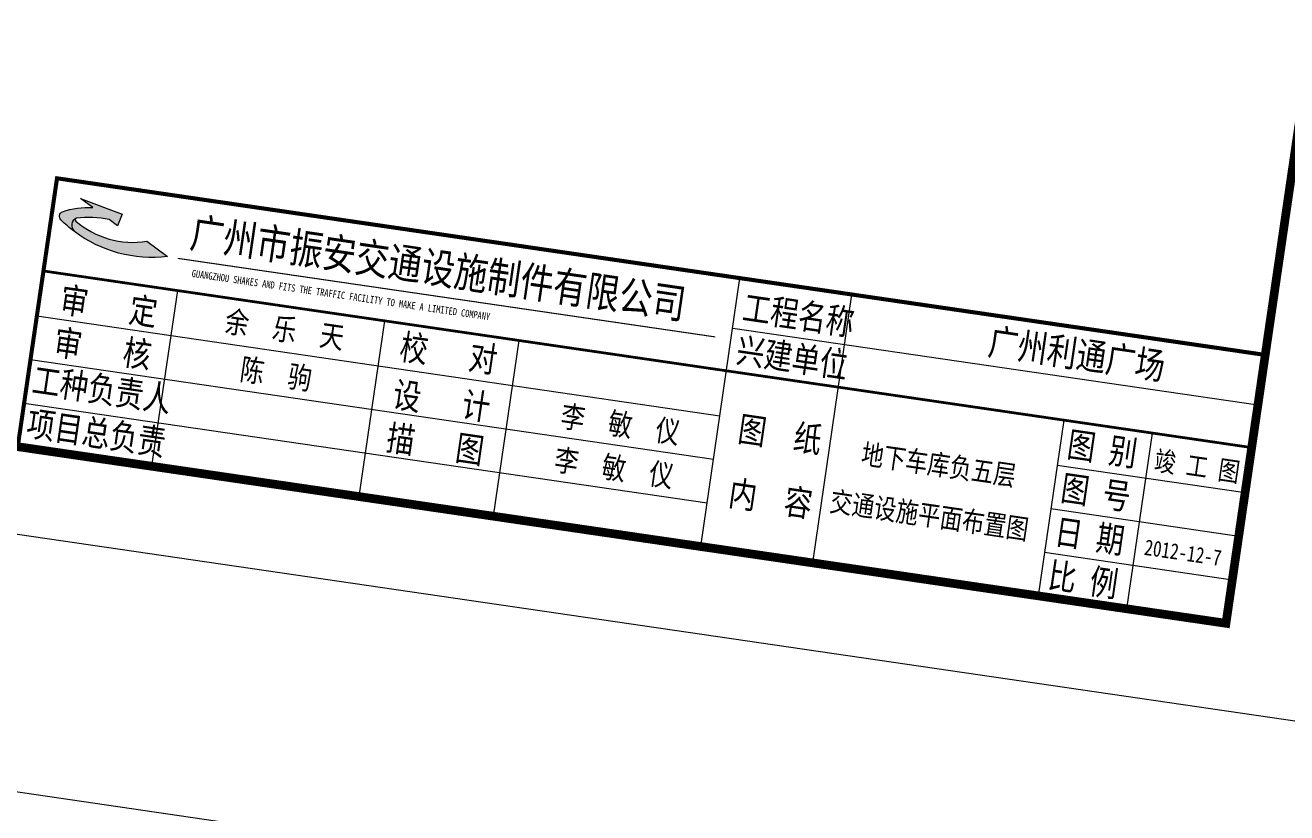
# Model space of a CAD drawing. Header units: inches. Extents: x -414268 to 632271, y -366004 to 318730.
# Drawn here: x -220415 to -176903, y 125623 to 152799 of the extents above; entities that cross this region are included whole.
import ezdxf

# ---------------------------------------------------------------- set-up
doc = ezdxf.new("R2010")
doc.units = ezdxf.units.IN
doc.header["$LTSCALE"] = 1200
doc.header["$MEASUREMENT"] = 0
doc.layers.get('0').update_dxf_attribs({"linetype": 'CONTINUOUS', "lineweight": 0})
doc.layers.add('PUB_TITLE', color=7, linetype='CONTINUOUS', lineweight=0)
doc.styles.add('-黑体', font='simhei.ttf', dxfattribs={"width": 0.8})

msp = doc.modelspace()

# ---------------------------------------------------------------- hatches: boundary and pattern name
for color, points in [(2, [(-217519.2, 146090.8), (-217231.1, 145879.8), (-217075, 146276.9), (-218510.6, 146816.5), (-218087.8, 146507, 0.1017707), (-219128.2, 146364.5, 0.5288266), (-219181.3, 146079.3, 0.0342804), (-218721, 145680.8, -0.5117439), (-218674, 146130.8, -0.1176827), (-218649.8, 146143.1, -0.0803108)]), (256, [(-216219.2, 145343.5, -0.2211653), (-218674.2, 146042, -0.4595025), (-218674, 146130.8, 0.5117439), (-218721, 145680.8, 0.19427), (-215505.3, 144821)])]:
    msp.add_hatch(color=color).paths.add_polyline_path(points)

# ---------------------------------------------------------------- linework, layer by layer
at = {"color": 5}
msp.add_lwpolyline([(-360113, 318730.5), (632270.7, 173592.9), (607641.9, 5192.1), (-384741.9, 150329.7)], close=True, dxfattribs=at)
for points, format in [([(-179000.3, 132161.3, 140.4, 140.4, 0), (-177645.9, 141421.9, 140.4, 140.4, 0), (-219318.4, 147516.6, 140.4, 140.4, 0), (-220672.8, 138256, 0, 0, 0), (-179000.3, 132161.3, 0, 0, 0), (-190576, 133854.3, 0, 0, 0)], "xyseb"), ([(-218649.8, 146143.1, 0.5428697), (-218721, 145680.8, 0.5428697)], "xyb")]:
    msp.add_lwpolyline(points, format=format)
msp.add_lwpolyline([(-218087.8, 146507), (-218510.6, 146816.5), (-217075, 146276.9), (-217231.1, 145879.8), (-217519.2, 146090.8, 0.0803108), (-218649.8, 146143.1, 0.610181), (-218674.2, 146042, 0.2211653), (-216219.2, 145343.5), (-215505.3, 144821, -0.19427), (-218721, 145680.8, -0.0342804), (-219181.3, 146079.3, -0.5288266), (-219128.2, 146364.5, -0.1017707)], format="xyb", close=True)
at = {"color": 1, "const_width": 39}
msp.add_lwpolyline([(-215151.2, 144754), (-196612.3, 142042.7)], dxfattribs=at)
at = {"color": 7, "const_width": 93.6}
msp.add_lwpolyline([(-219786, 144319.3), (-178113.5, 138224.7)], dxfattribs=at)
at = {"color": 7}
for points in [[(-197116.4, 134810.9), (-195762.1, 144071.4)], [(-216042.8, 137578.9), (-215156, 143642.2)], [(-193253.4, 134245.9), (-191899.1, 143506.4)], [(-220012.5, 142770.5), (-196456.2, 139325.4)], [(-208894.9, 136533.5), (-208008.1, 142596.8)], [(-204264.5, 135856.3), (-203377.8, 141919.6)], [(-220232.6, 141265.7), (-196676.3, 137820.5)], [(-220452.7, 139760.8), (-196896.3, 136315.7)], [(-184593.6, 139172.4), (-185480.3, 133109.1)], [(-181545.7, 138726.6), (-182432.5, 132663.3)], [(-184820.1, 137623.6), (-178340, 136675.9)], [(-185040.2, 136118.7), (-178560.1, 135171)], [(-185260.3, 134613.9), (-178780.2, 133666.2)]]:
    msp.add_lwpolyline(points, dxfattribs=at)
msp.add_lwpolyline([(-196014.6, 142344.5), (-177898.5, 139695)])
at = {"layer": 'PUB_TITLE'}
msp.add_lwpolyline([(-352790.2, 154546.5), (-334556.5, 279220.2), (-158232.3, 253432.5), (-176466, 128758.8)], close=True, dxfattribs=at)
at = {"layer": 'PUB_TITLE', "const_width": 300}
msp.add_lwpolyline([(-344935, 156429.5), (-179000.3, 132161.3), (-161634.8, 250898.2), (-327569.6, 275166.4)], close=True, dxfattribs=at)

# ---------------------------------------------------------------- texts
at = {"style": '-黑体', "width": 0.8}
for s, height, p in [('广州市振安交通设施制件有限公司', 1052.895, (-214770.4, 145142.3)), ('GUANGZHOU SHAKES AND FITS THE TRAFFIC FACILITY TO MAKE A LIMITED COMPANY', 252.695, (-214686.1, 144117.3)), ('审   定', 883.87, (-219261.7, 142914.5)), ('工程名称', 883.87, (-195713.7, 142640.1)), ('余\u3000乐\u3000天', 757.61, (-213568.9, 142230.5)), ('审   核', 883.87, (-219476.5, 141446)), ('广州利通广场', 935.91, (-187242.2, 141439.2)), ('校   对', 883.87, (-207542.2, 141286.4)), ('兴建单位', 883.87, (-195928.7, 141169.8)), ('工种负责人', 883.87, (-220216.4, 140141.8)), ('陈\u3000驹', 757.61, (-213042.9, 140571.7)), ('设   计', 883.87, (-207782.6, 139642.9)), ('李  敏  仪', 757.61, (-201985.2, 138954.5)), ('项目总负责', 883.87, (-220409.1, 138642.2)), ('图\u3000纸', 883.87, (-195874.1, 138450.8)), ('描   图', 883.87, (-208001, 138149.1)), ('图 别', 883.87, (-184519.2, 137919.2)), ('地下车库负五层', 702.97, (-191612.9, 137675.1)), ('李  敏  仪', 757.61, (-202205.3, 137449.6)), ('竣 工 图', 679.9, (-181510.2, 137458.7)), ('内\u3000容', 883.87, (-196197.6, 136238.9)), ('图 号', 883.87, (-184739.3, 136414.4)), ('交通设施平面布置图', 702.97, (-192696.9, 136040.4)), ('日 期', 883.87, (-184959.3, 134909.5)), ('2012-12-7', 546, (-181845.3, 134526.8)), ('比 例', 883.87, (-185179.4, 133404.7))]:
    msp.add_text(s, height=height, rotation=351.6794, dxfattribs=at).set_placement(p)

doc.saveas('drawing.dxf')
